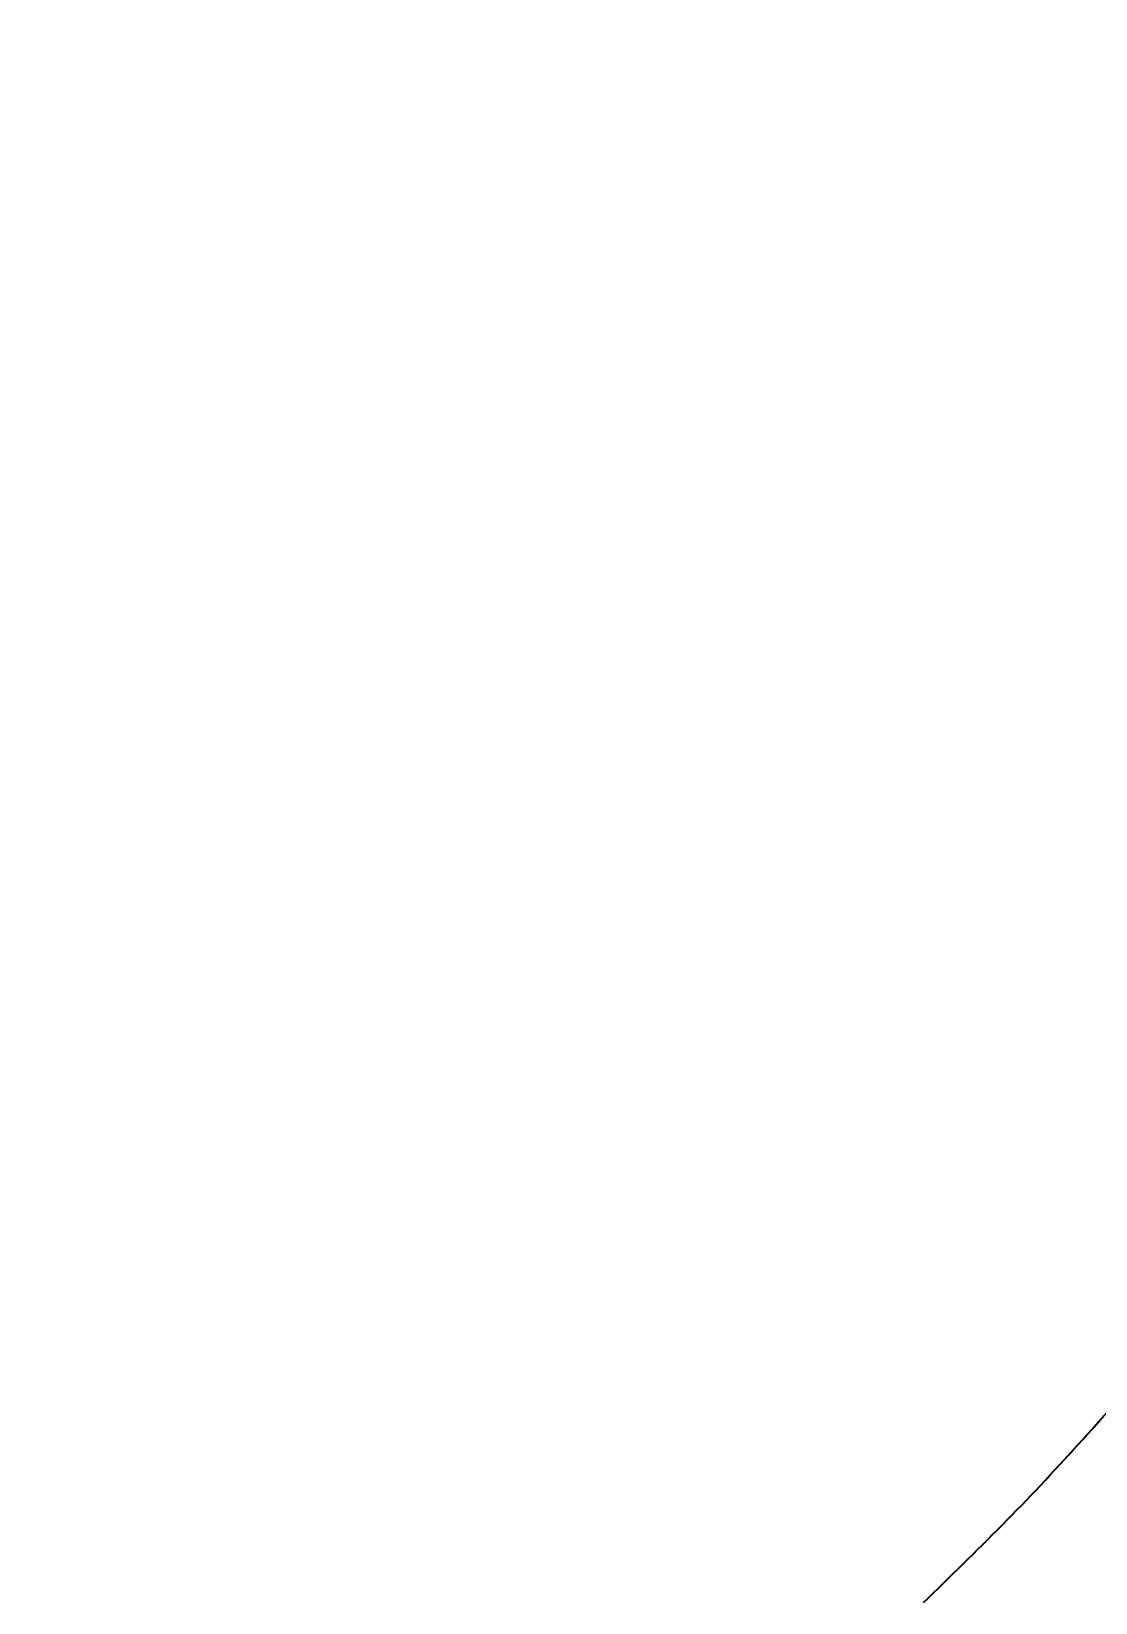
# Model space of a CAD drawing. Header units: millimetres. Extents: x 1145859089 to 1147511753, y -1047484727 to -1047247487.
# Drawn here: x 1146995309.9 to 1146995379.6, y -1047434411.5 to -1047434308.5 of the extents above; entities that cross this region are included whole.
import ezdxf
from ezdxf.xclip import XClip

# ---------------------------------------------------------------- set-up
doc = ezdxf.new("R2010")
doc.units = ezdxf.units.MM
doc.header["$LTSCALE"] = 100
doc.header["$MEASUREMENT"] = 0
doc.header["$XCLIPFRAME"] = 2
doc.layers.get('0').update_dxf_attribs({"linetype": 'CONTINUOUS'})
for name, color, linetype in [('XREF', 135, 'CONTINUOUS'), ('단지배치도$0$S240910', 33, 'CONTINUOUS'), ('단지배치도$0$W240910', 135, 'CONTINUOUS')]:
    doc.layers.add(name, color=color, linetype=linetype)
doc.styles.add('단지배치도$0$WS1', font='romans.shx', dxfattribs={"width": 0.8, "bigfont": 'whgtxt.shx'})

# ---------------------------------------------------------------- blocks, each defined once
blk = doc.blocks.new('단지배치도$0$zw$9902')
at = {"layer": '단지배치도$0$W240910', "linetype": 'ByBlock', "ltscale": 20, "start_tangent": (0.714576, 0.699558), "end_tangent": (0.658041, 0.752982)}
blk.add_spline([(65629.11, -63042.19), (65634.28, -63037.09), (65639.25, -63031.83), (65644.02, -63026.43)], degree=3, dxfattribs=at)
at = {"layer": '단지배치도$0$S240910', "style": '단지배치도$0$WS1', "width": 0.8}
blk.add_text('FH:32.00', height=1200, dxfattribs=at).set_placement((60354.83, -63274.83))
blk = doc.blocks.new('단지배치도')
blk.add_blockref('단지배치도$0$zw$9902', (141034.19, 142437.16))

msp = doc.modelspace()

# ---------------------------------------------------------------- block references
at = {"layer": 'XREF'}
ref = msp.add_blockref('단지배치도', (1146788705.034274, -1047513806.462535), dxfattribs=at)
XClip(ref).set_block_clipping_path([(72982.4064819524, 34919.7593965302), (360382.4067475507, 255319.7593436702)])

doc.saveas('drawing.dxf')
